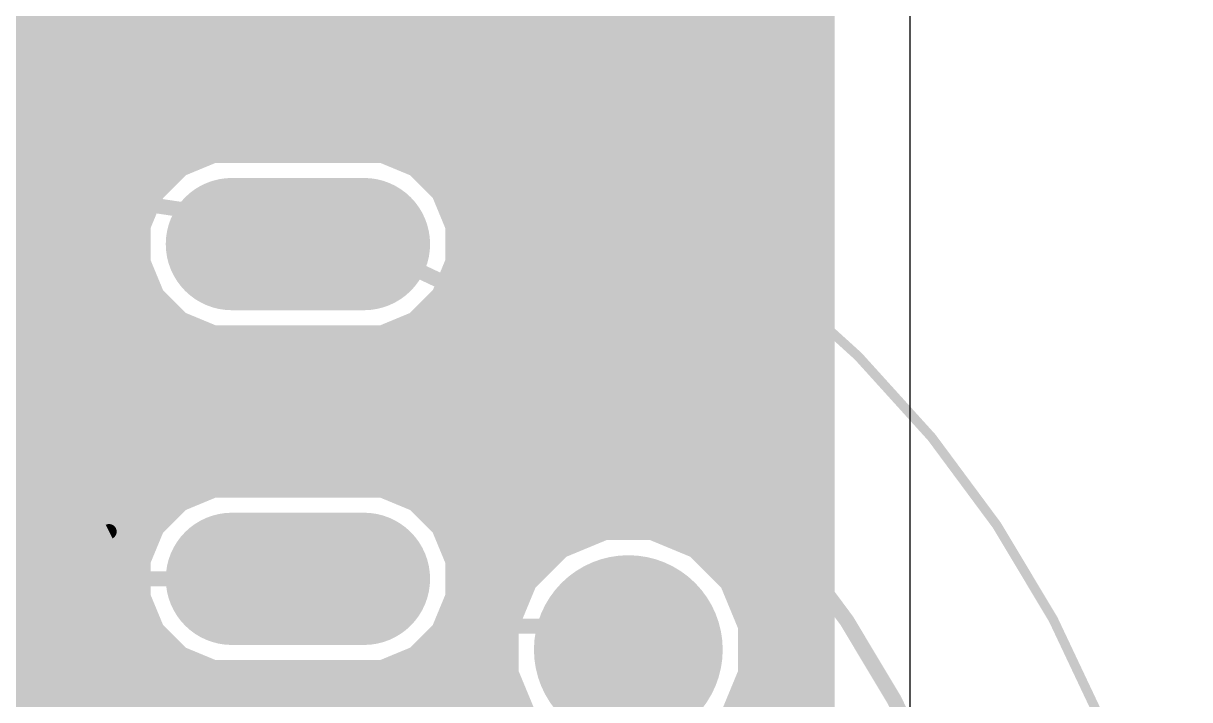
# Model space of a CAD drawing. Extents: x 0 to 39.3, y -1.1 to 59.5.
# Drawn here: x 23.61 to 39.3, y 19.97 to 29.06 of the extents above; entities that cross this region are included whole.
import ezdxf

# ---------------------------------------------------------------- set-up
doc = ezdxf.new("R2010")
doc.units = 0
for name, color, linetype in [('1', 22, 'CONTINUOUS'), ('16', 175, 'CONTINUOUS'), ('17', 82, 'CONTINUOUS'), ('20', 7, 'CONTINUOUS'), ('21', 253, 'CONTINUOUS'), ('51', 253, 'CONTINUOUS')]:
    doc.layers.add(name, color=color, linetype=linetype)

# ---------------------------------------------------------------- blocks, each defined once
blk = doc.blocks.new('LONGP100')
at = {"const_width": 1}
blk.add_lwpolyline([(-0.5, 0), (0.5, 0)], dxfattribs=at)
at = {"const_width": 0.5}
for points in [[(-0.5, 0.25, 1), (-0.5, -0.25)], [(0.5, -0.25, 1), (0.5, 0.25)]]:
    blk.add_lwpolyline(points, format="xyb", dxfattribs=at)
blk = doc.blocks.new('ROUNDP')
at = {"const_width": 0.5}
blk.add_lwpolyline([(0, -0.25, 1), (0, 0.25, 1), (0, -0.25)], format="xyb", dxfattribs=at)

msp = doc.modelspace()

# ---------------------------------------------------------------- linework, layer by layer
at = {"layer": '1'}
for points, const_width in [([(34.3208, 57.5058), (34.3208, 1.2192)], 0.4064), ([(24.4348, 20.5965), (24.4348, 31.7275)], 0.4064), ([(23.876, 31.496), (23.876, 20.828)], 0.3048), ([(24.4348, 29.2608), (34.3208, 29.2608)], 0.4064), ([(24.4348, 28.8544), (34.3208, 28.8544)], 0.4064), ([(24.4348, 28.448), (34.3208, 28.448)], 0.4064), ([(24.4348, 28.0416), (34.3208, 28.0416)], 0.4064), ([(24.4348, 27.6352), (34.3208, 27.6352)], 0.4064), ([(26.1583, 27.3854), (25.6822, 27.1882)], 0.4064), ([(28.4517, 27.3854), (26.1583, 27.3854)], 0.4064), ([(28.9278, 27.1882), (28.4517, 27.3854)], 0.4064), ([(24.4348, 27.2288), (25.7803, 27.2288)], 0.4064), ([(25.6822, 27.1882), (25.3178, 26.8238)], 0.4064), ([(28.8297, 27.2288), (34.3208, 27.2288)], 0.4064), ([(29.2922, 26.8238), (28.9278, 27.1882)], 0.4064), ([(24.4348, 26.8224), (25.3172, 26.8224)], 0.4064), ([(25.3178, 26.8238), (25.1206, 26.3477)], 0.4064), ([(29.4894, 26.3477), (29.2922, 26.8238)], 0.4064), ([(29.2928, 26.8224), (34.3208, 26.8224)], 0.4064), ([(24.4348, 26.416), (25.1489, 26.416)], 0.4064), ([(25.1206, 26.3477), (25.1206, 25.8323)], 0.4064), ([(29.4611, 26.416), (34.3208, 26.416)], 0.4064), ([(29.4894, 25.8323), (29.4894, 26.3477)], 0.4064), ([(24.4348, 26.0096), (25.1206, 26.0096)], 0.4064), ([(29.4894, 26.0096), (34.3208, 26.0096)], 0.4064), ([(25.1206, 25.8323), (25.3178, 25.3562)], 0.4064), ([(29.2922, 25.3562), (29.4894, 25.8323)], 0.4064), ([(24.4348, 25.6032), (25.2155, 25.6032)], 0.4064), ([(29.3945, 25.6032), (34.3208, 25.6032)], 0.4064), ([(25.3178, 25.3562), (25.6822, 24.9918)], 0.4064), ([(28.9278, 24.9918), (29.2922, 25.3562)], 0.4064), ([(24.4348, 25.1968), (25.4772, 25.1968)], 0.4064), ([(29.1328, 25.1968), (34.3208, 25.1968)], 0.4064), ([(25.6822, 24.9918), (26.1583, 24.7946)], 0.4064), ([(28.4517, 24.7946), (28.9278, 24.9918)], 0.4064), ([(24.4348, 24.7904), (34.3208, 24.7904)], 0.4064), ([(26.1583, 24.7946), (28.4517, 24.7946)], 0.4064), ([(24.4348, 24.384), (34.3208, 24.384)], 0.4064), ([(24.4348, 23.9776), (34.3208, 23.9776)], 0.4064), ([(24.4348, 23.5712), (34.3208, 23.5712)], 0.4064), ([(24.4348, 23.1648), (34.3208, 23.1648)], 0.4064), ([(26.1583, 22.8854), (25.6822, 22.6882)], 0.4064), ([(28.4517, 22.8854), (26.1583, 22.8854)], 0.4064), ([(28.9278, 22.6882), (28.4517, 22.8854)], 0.4064), ([(24.4348, 22.7584), (25.8517, 22.7584)], 0.4064), ([(28.7583, 22.7584), (34.3208, 22.7584)], 0.4064), ([(25.6822, 22.6882), (25.3178, 22.3238)], 0.4064), ([(29.2922, 22.3238), (28.9278, 22.6882)], 0.4064), ([(24.4348, 22.352), (25.346, 22.352)], 0.4064), ([(25.3178, 22.3238), (25.1206, 21.8477)], 0.4064), ([(29.264, 22.352), (34.3208, 22.352)], 0.4064), ([(29.4894, 21.8477), (29.2922, 22.3238)], 0.4064), ([(31.4165, 22.3139), (30.8004, 22.0587)], 0.4064), ([(32.0835, 22.3139), (31.4165, 22.3139)], 0.4064), ([(32.6996, 22.0587), (32.0835, 22.3139)], 0.4064), ([(24.4348, 21.9456), (25.1612, 21.9456)], 0.4064), ([(29.4488, 21.9456), (30.6873, 21.9456)], 0.4064), ([(30.8004, 22.0587), (30.3288, 21.5871)], 0.4064), ([(33.1712, 21.5871), (32.6996, 22.0587)], 0.4064), ([(32.8127, 21.9456), (34.3208, 21.9456)], 0.4064), ([(25.1206, 21.8477), (25.1206, 21.3323)], 0.4064), ([(29.4894, 21.3323), (29.4894, 21.8477)], 0.4064), ([(24.4348, 21.5392), (25.1206, 21.5392)], 0.4064), ([(29.4894, 21.5392), (30.309, 21.5392)], 0.4064), ([(30.3288, 21.5871), (30.0736, 20.971)], 0.4064), ([(33.4264, 20.971), (33.1712, 21.5871)], 0.4064), ([(33.191, 21.5392), (34.3208, 21.5392)], 0.4064), ([(25.1206, 21.3323), (25.3178, 20.8562)], 0.4064), ([(29.2922, 20.8562), (29.4894, 21.3323)], 0.4064), ([(24.4348, 21.1328), (25.2032, 21.1328)], 0.4064), ([(29.4068, 21.1328), (30.1406, 21.1328)], 0.4064), ([(33.3594, 21.1328), (34.3208, 21.1328)], 0.4064), ([(25.3178, 20.8562), (25.6822, 20.4918)], 0.4064), ([(28.9278, 20.4918), (29.2922, 20.8562)], 0.4064), ([(30.0736, 20.971), (30.0736, 20.304)], 0.4064), ([(33.4264, 20.304), (33.4264, 20.971)], 0.4064), ([(23.876, 20.828), (21.336, 18.288)], 0.3048), ([(24.4348, 20.7264), (25.4476, 20.7264)], 0.4064), ([(29.1624, 20.7264), (30.0736, 20.7264)], 0.4064), ([(33.4264, 20.7264), (34.3208, 20.7264)], 0.4064), ([(24.1075, 20.2692), (24.4348, 20.5965)], 0.4064), ([(25.6822, 20.4918), (26.1583, 20.2946)], 0.4064), ([(28.4517, 20.2946), (28.9278, 20.4918)], 0.4064), ([(21.5675, 17.7292), (24.1075, 20.2692)], 0.4064), ([(24.1583, 20.32), (26.097, 20.32)], 0.4064), ([(26.1583, 20.2946), (28.4517, 20.2946)], 0.4064), ([(28.513, 20.32), (30.0736, 20.32)], 0.4064), ([(30.0736, 20.304), (30.3288, 19.6879)], 0.4064), ([(33.1712, 19.6879), (33.4264, 20.304)], 0.4064), ([(33.4264, 20.32), (34.3208, 20.32)], 0.4064), ([(23.7519, 19.9136), (30.2353, 19.9136)], 0.4064), ([(33.2647, 19.9136), (34.3208, 19.9136)], 0.4064)]:
    msp.add_lwpolyline(points, dxfattribs=dict(at, const_width=const_width))
for points, const_width in [([(24.4348, 29.3624, 1), (24.4348, 29.1592)], 0.2032), ([(34.3208, 29.1592, 1), (34.3208, 29.3624)], 0.2032), ([(24.4348, 28.956, 1), (24.4348, 28.7528)], 0.2032), ([(34.3208, 28.7528, 1), (34.3208, 28.956)], 0.2032), ([(24.4348, 28.5496, 1), (24.4348, 28.3464)], 0.2032), ([(34.3208, 28.3464, 1), (34.3208, 28.5496)], 0.2032), ([(24.4348, 28.1432, 1), (24.4348, 27.94)], 0.2032), ([(34.3208, 27.94, 1), (34.3208, 28.1432)], 0.2032), ([(24.4348, 27.7368, 1), (24.4348, 27.5336)], 0.2032), ([(34.3208, 27.5336, 1), (34.3208, 27.7368)], 0.2032), ([(26.1583, 27.487, 1), (26.1583, 27.2838)], 0.2032), ([(26.1972, 27.2915, 1), (26.1194, 27.4793)], 0.2032), ([(28.4906, 27.4793, 1), (28.4128, 27.2915)], 0.2032), ([(28.4517, 27.2838, 1), (28.4517, 27.487)], 0.2032), ([(24.4348, 27.3304, 1), (24.4348, 27.1272)], 0.2032), ([(25.6433, 27.2821, 1), (25.7211, 27.0943)], 0.2032), ([(25.7541, 27.1163, 1), (25.6104, 27.26)], 0.2032), ([(25.7803, 27.1272, 1), (25.7803, 27.3304)], 0.2032), ([(28.8297, 27.3304, 1), (28.8297, 27.1272)], 0.2032), ([(28.9996, 27.26, 1), (28.8559, 27.1163)], 0.2032), ([(28.8889, 27.0943, 1), (28.9667, 27.2821)], 0.2032), ([(34.3208, 27.1272, 1), (34.3208, 27.3304)], 0.2032), ([(24.4348, 26.924, 1), (24.4348, 26.7208)], 0.2032), ([(25.246, 26.8956, 1), (25.3897, 26.7519)], 0.2032), ([(25.4117, 26.7849, 1), (25.2239, 26.8627)], 0.2032), ([(25.3172, 26.7208, 1), (25.3172, 26.924)], 0.2032), ([(29.3861, 26.8627, 1), (29.1983, 26.7849)], 0.2032), ([(29.2928, 26.924, 1), (29.2928, 26.7208)], 0.2032), ([(29.2203, 26.7519, 1), (29.364, 26.8956)], 0.2032), ([(34.3208, 26.7208, 1), (34.3208, 26.924)], 0.2032), ([(24.4348, 26.5176, 1), (24.4348, 26.3144)], 0.2032), ([(25.2222, 26.3477, 1), (25.019, 26.3477)], 0.2032), ([(25.1489, 26.3144, 1), (25.1489, 26.5176)], 0.2032), ([(29.4611, 26.5176, 1), (29.4611, 26.3144)], 0.2032), ([(29.591, 26.3477, 1), (29.3878, 26.3477)], 0.2032), ([(34.3208, 26.3144, 1), (34.3208, 26.5176)], 0.2032), ([(25.0267, 26.3866, 1), (25.2145, 26.3088)], 0.2032), ([(29.3955, 26.3088, 1), (29.5833, 26.3866)], 0.2032), ([(24.4348, 26.1112, 1), (24.4348, 25.908)], 0.2032), ([(25.1206, 25.908, 1), (25.1206, 26.1112)], 0.2032), ([(29.4894, 26.1112, 1), (29.4894, 25.908)], 0.2032), ([(34.3208, 25.908, 1), (34.3208, 26.1112)], 0.2032), ([(25.2145, 25.8712, 1), (25.0267, 25.7934)], 0.2032), ([(25.019, 25.8323, 1), (25.2222, 25.8323)], 0.2032), ([(29.3878, 25.8323, 1), (29.591, 25.8323)], 0.2032), ([(29.5833, 25.7934, 1), (29.3955, 25.8712)], 0.2032), ([(24.4348, 25.7048, 1), (24.4348, 25.5016)], 0.2032), ([(25.2155, 25.5016, 1), (25.2155, 25.7048)], 0.2032), ([(29.3945, 25.7048, 1), (29.3945, 25.5016)], 0.2032), ([(34.3208, 25.5016, 1), (34.3208, 25.7048)], 0.2032), ([(25.3897, 25.4281, 1), (25.246, 25.2844)], 0.2032), ([(25.2239, 25.3173, 1), (25.4117, 25.3951)], 0.2032), ([(29.1983, 25.3951, 1), (29.3861, 25.3173)], 0.2032), ([(29.364, 25.2844, 1), (29.2203, 25.4281)], 0.2032), ([(24.4348, 25.2984, 1), (24.4348, 25.0952)], 0.2032), ([(25.4772, 25.0952, 1), (25.4772, 25.2984)], 0.2032), ([(29.1328, 25.2984, 1), (29.1328, 25.0952)], 0.2032), ([(34.3208, 25.0952, 1), (34.3208, 25.2984)], 0.2032), ([(25.7211, 25.0857, 1), (25.6433, 24.8979)], 0.2032), ([(25.6104, 24.92, 1), (25.7541, 25.0637)], 0.2032), ([(28.8559, 25.0637, 1), (28.9996, 24.92)], 0.2032), ([(28.9667, 24.8979, 1), (28.8889, 25.0857)], 0.2032), ([(24.4348, 24.892, 1), (24.4348, 24.6888)], 0.2032), ([(26.1583, 24.8962, 1), (26.1583, 24.693)], 0.2032), ([(26.1194, 24.7007, 1), (26.1972, 24.8885)], 0.2032), ([(28.4128, 24.8885, 1), (28.4906, 24.7007)], 0.2032), ([(28.4517, 24.693, 1), (28.4517, 24.8962)], 0.2032), ([(34.3208, 24.6888, 1), (34.3208, 24.892)], 0.2032), ([(24.4348, 24.4856, 1), (24.4348, 24.2824)], 0.2032), ([(34.3208, 24.2824, 1), (34.3208, 24.4856)], 0.2032), ([(24.4348, 24.0792, 1), (24.4348, 23.876)], 0.2032), ([(34.3208, 23.876, 1), (34.3208, 24.0792)], 0.2032), ([(24.4348, 23.6728, 1), (24.4348, 23.4696)], 0.2032), ([(34.3208, 23.4696, 1), (34.3208, 23.6728)], 0.2032), ([(24.4348, 23.2664, 1), (24.4348, 23.0632)], 0.2032), ([(34.3208, 23.0632, 1), (34.3208, 23.2664)], 0.2032), ([(26.1583, 22.987, 1), (26.1583, 22.7838)], 0.2032), ([(26.1972, 22.7915, 1), (26.1194, 22.9793)], 0.2032), ([(28.4906, 22.9793, 1), (28.4128, 22.7915)], 0.2032), ([(28.4517, 22.7838, 1), (28.4517, 22.987)], 0.2032), ([(24.4348, 22.86, 1), (24.4348, 22.6568)], 0.2032), ([(25.8517, 22.6568, 1), (25.8517, 22.86)], 0.2032), ([(28.7583, 22.86, 1), (28.7583, 22.6568)], 0.2032), ([(34.3208, 22.6568, 1), (34.3208, 22.86)], 0.2032), ([(25.6433, 22.7821, 1), (25.7211, 22.5943)], 0.2032), ([(25.7541, 22.6163, 1), (25.6104, 22.76)], 0.2032), ([(28.9996, 22.76, 1), (28.8559, 22.6163)], 0.2032), ([(28.8889, 22.5943, 1), (28.9667, 22.7821)], 0.2032), ([(24.4348, 22.4536, 1), (24.4348, 22.2504)], 0.2032), ([(25.246, 22.3956, 1), (25.3897, 22.2519)], 0.2032), ([(25.4117, 22.2849, 1), (25.2239, 22.3627)], 0.2032), ([(25.346, 22.2504, 1), (25.346, 22.4536)], 0.2032), ([(29.264, 22.4536, 1), (29.264, 22.2504)], 0.2032), ([(29.3861, 22.3627, 1), (29.1983, 22.2849)], 0.2032), ([(29.2203, 22.2519, 1), (29.364, 22.3956)], 0.2032), ([(31.4165, 22.4155, 1), (31.4165, 22.2123)], 0.2032), ([(31.4554, 22.22, 1), (31.3777, 22.4078)], 0.2032), ([(32.1223, 22.4078, 1), (32.0446, 22.22)], 0.2032), ([(32.0835, 22.2123, 1), (32.0835, 22.4155)], 0.2032), ([(34.3208, 22.2504, 1), (34.3208, 22.4536)], 0.2032), ([(24.4348, 22.0472, 1), (24.4348, 21.844)], 0.2032), ([(25.1612, 21.844, 1), (25.1612, 22.0472)], 0.2032), ([(29.4488, 22.0472, 1), (29.4488, 21.844)], 0.2032), ([(30.6873, 21.844, 1), (30.6873, 22.0472)], 0.2032), ([(30.7615, 22.1525, 1), (30.8393, 21.9648)], 0.2032), ([(30.8722, 21.9868, 1), (30.7286, 22.1305)], 0.2032), ([(32.7714, 22.1305, 1), (32.6278, 21.9868)], 0.2032), ([(32.6607, 21.9648, 1), (32.7385, 22.1525)], 0.2032), ([(32.8127, 22.0472, 1), (32.8127, 21.844)], 0.2032), ([(34.3208, 21.844, 1), (34.3208, 22.0472)], 0.2032), ([(25.2222, 21.8477, 1), (25.019, 21.8477)], 0.2032), ([(25.0267, 21.8866, 1), (25.2145, 21.8088)], 0.2032), ([(29.591, 21.8477, 1), (29.3878, 21.8477)], 0.2032), ([(29.3955, 21.8088, 1), (29.5833, 21.8866)], 0.2032), ([(24.4348, 21.6408, 1), (24.4348, 21.4376)], 0.2032), ([(25.1206, 21.4376, 1), (25.1206, 21.6408)], 0.2032), ([(29.4894, 21.6408, 1), (29.4894, 21.4376)], 0.2032), ([(30.257, 21.6589, 1), (30.4007, 21.5153)], 0.2032), ([(30.4227, 21.5482, 1), (30.2349, 21.626)], 0.2032), ([(30.309, 21.4376, 1), (30.309, 21.6408)], 0.2032), ([(33.265, 21.626, 1), (33.0773, 21.5482)], 0.2032), ([(33.191, 21.6408, 1), (33.191, 21.4376)], 0.2032), ([(33.0993, 21.5153, 1), (33.243, 21.6589)], 0.2032), ([(34.3208, 21.4376, 1), (34.3208, 21.6408)], 0.2032), ([(25.2145, 21.3712, 1), (25.0267, 21.2934)], 0.2032), ([(29.5833, 21.2934, 1), (29.3955, 21.3712)], 0.2032), ([(25.019, 21.3323, 1), (25.2222, 21.3323)], 0.2032), ([(29.3878, 21.3323, 1), (29.591, 21.3323)], 0.2032), ([(24.4348, 21.2344, 1), (24.4348, 21.0312)], 0.2032), ([(25.2032, 21.0312, 1), (25.2032, 21.2344)], 0.2032), ([(29.4068, 21.2344, 1), (29.4068, 21.0312)], 0.2032), ([(30.1406, 21.0312, 1), (30.1406, 21.2344)], 0.2032), ([(33.3594, 21.2344, 1), (33.3594, 21.0312)], 0.2032), ([(34.3208, 21.0312, 1), (34.3208, 21.2344)], 0.2032), ([(25.3897, 20.9281, 1), (25.246, 20.7844)], 0.2032), ([(29.364, 20.7844, 1), (29.2203, 20.9281)], 0.2032), ([(30.1752, 20.971, 1), (29.972, 20.971)], 0.2032), ([(29.9797, 21.0098, 1), (30.1675, 20.9321)], 0.2032), ([(33.528, 20.971, 1), (33.3248, 20.971)], 0.2032), ([(33.3325, 20.9321, 1), (33.5203, 21.0098)], 0.2032), ([(23.7998, 20.828, 1), (23.9522, 20.828)], 0.1524), ([(23.9299, 20.7741, 1), (23.8221, 20.8819)], 0.1524), ([(24.4348, 20.828, 1), (24.4348, 20.6248)], 0.2032), ([(25.2239, 20.8173, 1), (25.4117, 20.8951)], 0.2032), ([(25.4476, 20.6248, 1), (25.4476, 20.828)], 0.2032), ([(29.1624, 20.828, 1), (29.1624, 20.6248)], 0.2032), ([(29.1983, 20.8951, 1), (29.3861, 20.8173)], 0.2032), ([(30.0736, 20.6248, 1), (30.0736, 20.828)], 0.2032), ([(33.4264, 20.828, 1), (33.4264, 20.6248)], 0.2032), ([(34.3208, 20.6248, 1), (34.3208, 20.828)], 0.2032), ([(24.5066, 20.5247, 1), (24.363, 20.6684)], 0.2032), ([(24.3332, 20.5965, 1), (24.5364, 20.5965)], 0.2032), ([(25.7211, 20.5857, 1), (25.6433, 20.3979)], 0.2032), ([(25.6104, 20.42, 1), (25.7541, 20.5637)], 0.2032), ([(28.8559, 20.5637, 1), (28.9996, 20.42)], 0.2032), ([(28.9667, 20.3979, 1), (28.8889, 20.5857)], 0.2032), ([(24.0356, 20.341, 1), (24.1793, 20.1974)], 0.2032), ([(24.1793, 20.1974, 1), (24.0356, 20.341)], 0.2032), ([(24.1583, 20.4216, 1), (24.1583, 20.2184)], 0.2032), ([(26.1583, 20.3962, 1), (26.1583, 20.193)], 0.2032), ([(26.097, 20.2184, 1), (26.097, 20.4216)], 0.2032), ([(26.1194, 20.2007, 1), (26.1972, 20.3885)], 0.2032), ([(28.4128, 20.3885, 1), (28.4906, 20.2007)], 0.2032), ([(28.513, 20.4216, 1), (28.513, 20.2184)], 0.2032), ([(28.4517, 20.193, 1), (28.4517, 20.3962)], 0.2032), ([(30.1675, 20.3429, 1), (29.9797, 20.2652)], 0.2032), ([(29.972, 20.304, 1), (30.1752, 20.304)], 0.2032), ([(30.0736, 20.2184, 1), (30.0736, 20.4216)], 0.2032), ([(33.4264, 20.4216, 1), (33.4264, 20.2184)], 0.2032), ([(33.3248, 20.304, 1), (33.528, 20.304)], 0.2032), ([(33.5203, 20.2652, 1), (33.3325, 20.3429)], 0.2032), ([(34.3208, 20.2184, 1), (34.3208, 20.4216)], 0.2032), ([(23.7519, 20.0152, 1), (23.7519, 19.812)], 0.2032), ([(30.2353, 19.812, 1), (30.2353, 20.0152)], 0.2032), ([(33.2647, 20.0152, 1), (33.2647, 19.812)], 0.2032), ([(34.3208, 19.812, 1), (34.3208, 20.0152)], 0.2032)]:
    msp.add_lwpolyline(points, format="xyb", dxfattribs=dict(at, const_width=const_width))
at = {"layer": '16', "const_width": 0.4064}
for points in [[(34.3208, 57.5058), (34.3208, 1.2192)], [(7.9531, 29.2608), (34.3208, 29.2608)], [(7.7868, 28.8544), (34.3208, 28.8544)], [(7.6185, 28.448), (34.3208, 28.448)], [(7.174, 28.0416), (34.3208, 28.0416)], [(7.4156, 27.6352), (34.3208, 27.6352)], [(26.1583, 27.3854), (25.6822, 27.1882)], [(28.4517, 27.3854), (26.1583, 27.3854)], [(28.9278, 27.1882), (28.4517, 27.3854)], [(22.4797, 27.2288), (25.7803, 27.2288)], [(25.6822, 27.1882), (25.3178, 26.8238)], [(28.8297, 27.2288), (34.3208, 27.2288)], [(29.2922, 26.8238), (28.9278, 27.1882)], [(22.9428, 26.8224), (25.3172, 26.8224)], [(25.3178, 26.8238), (25.1206, 26.3477)], [(29.4894, 26.3477), (29.2922, 26.8238)], [(29.2928, 26.8224), (34.3208, 26.8224)], [(23.1111, 26.416), (25.1489, 26.416)], [(25.1206, 26.3477), (25.1206, 25.8323)], [(29.4611, 26.416), (34.3208, 26.416)], [(29.4894, 25.8323), (29.4894, 26.3477)], [(23.1394, 26.0096), (25.1206, 26.0096)], [(29.4894, 26.0096), (34.3208, 26.0096)], [(25.1206, 25.8323), (25.3178, 25.3562)], [(29.2922, 25.3562), (29.4894, 25.8323)], [(23.0445, 25.6032), (25.2155, 25.6032)], [(29.3945, 25.6032), (34.3208, 25.6032)], [(25.3178, 25.3562), (25.6822, 24.9918)], [(28.9278, 24.9918), (29.2922, 25.3562)], [(22.7828, 25.1968), (25.4772, 25.1968)], [(29.1328, 25.1968), (34.3208, 25.1968)], [(25.6822, 24.9918), (26.1583, 24.7946)], [(28.4517, 24.7946), (28.9278, 24.9918)], [(7.7084, 24.7904), (34.3208, 24.7904)], [(26.1583, 24.7946), (28.4517, 24.7946)], [(7.8512, 24.384), (34.3208, 24.384)], [(7.8673, 23.9776), (34.3208, 23.9776)], [(7.7602, 23.5712), (34.3208, 23.5712)], [(7.4875, 23.1648), (34.3208, 23.1648)], [(26.1583, 22.8854), (25.6822, 22.6882)], [(28.4517, 22.8854), (26.1583, 22.8854)], [(28.9278, 22.6882), (28.4517, 22.8854)], [(22.5161, 22.7584), (25.8517, 22.7584)], [(28.7583, 22.7584), (34.3208, 22.7584)], [(25.6822, 22.6882), (25.3178, 22.3238)], [(29.2922, 22.3238), (28.9278, 22.6882)], [(22.9544, 22.352), (25.346, 22.352)], [(25.3178, 22.3238), (25.1206, 21.8477)], [(29.264, 22.352), (34.3208, 22.352)], [(29.4894, 21.8477), (29.2922, 22.3238)], [(31.4165, 22.3139), (30.8004, 22.0587)], [(32.0835, 22.3139), (31.4165, 22.3139)], [(32.6996, 22.0587), (32.0835, 22.3139)], [(23.1439, 21.9456), (25.1612, 21.9456)], [(29.4488, 21.9456), (30.6873, 21.9456)], [(30.8004, 22.0587), (30.3288, 21.5871)], [(33.1712, 21.5871), (32.6996, 22.0587)], [(32.8127, 21.9456), (34.3208, 21.9456)], [(25.1206, 21.8477), (25.1206, 21.3323)], [(29.4894, 21.3323), (29.4894, 21.8477)], [(21.0268, 21.5392), (25.1206, 21.5392)], [(29.4894, 21.5392), (30.309, 21.5392)], [(30.3288, 21.5871), (30.0736, 20.971)], [(33.4264, 20.971), (33.1712, 21.5871)], [(33.191, 21.5392), (34.3208, 21.5392)], [(25.1206, 21.3323), (25.3178, 20.8562)], [(29.2922, 20.8562), (29.4894, 21.3323)], [(23.1109, 21.1328), (25.2032, 21.1328)], [(29.4068, 21.1328), (30.1406, 21.1328)], [(33.3594, 21.1328), (34.3208, 21.1328)], [(25.3178, 20.8562), (25.6822, 20.4918)], [(28.9278, 20.4918), (29.2922, 20.8562)], [(30.0736, 20.971), (30.0736, 20.304)], [(33.4264, 20.304), (33.4264, 20.971)], [(22.8805, 20.7264), (25.4476, 20.7264)], [(29.1624, 20.7264), (30.0736, 20.7264)], [(33.4264, 20.7264), (34.3208, 20.7264)], [(25.6822, 20.4918), (26.1583, 20.2946)], [(28.4517, 20.2946), (28.9278, 20.4918)], [(22.2917, 20.32), (26.097, 20.32)], [(26.1583, 20.2946), (28.4517, 20.2946)], [(28.513, 20.32), (30.0736, 20.32)], [(30.0736, 20.304), (30.3288, 19.6879)], [(33.1712, 19.6879), (33.4264, 20.304)], [(33.4264, 20.32), (34.3208, 20.32)], [(18.0247, 19.9136), (30.2353, 19.9136)], [(33.2647, 19.9136), (34.3208, 19.9136)]]:
    msp.add_lwpolyline(points, dxfattribs=at)
at = {"layer": '16', "const_width": 0.2032}
for points in [[(34.3208, 29.1592, 1), (34.3208, 29.3624)], [(34.3208, 28.7528, 1), (34.3208, 28.956)], [(34.3208, 28.3464, 1), (34.3208, 28.5496)], [(34.3208, 27.94, 1), (34.3208, 28.1432)], [(34.3208, 27.5336, 1), (34.3208, 27.7368)], [(26.1583, 27.487, 1), (26.1583, 27.2838)], [(26.1972, 27.2915, 1), (26.1194, 27.4793)], [(28.4906, 27.4793, 1), (28.4128, 27.2915)], [(28.4517, 27.2838, 1), (28.4517, 27.487)], [(25.6433, 27.2821, 1), (25.7211, 27.0943)], [(25.7541, 27.1163, 1), (25.6104, 27.26)], [(25.7803, 27.1272, 1), (25.7803, 27.3304)], [(28.8297, 27.3304, 1), (28.8297, 27.1272)], [(28.9996, 27.26, 1), (28.8559, 27.1163)], [(28.8889, 27.0943, 1), (28.9667, 27.2821)], [(34.3208, 27.1272, 1), (34.3208, 27.3304)], [(25.246, 26.8956, 1), (25.3897, 26.7519)], [(25.4117, 26.7849, 1), (25.2239, 26.8627)], [(25.3172, 26.7208, 1), (25.3172, 26.924)], [(29.3861, 26.8627, 1), (29.1983, 26.7849)], [(29.2928, 26.924, 1), (29.2928, 26.7208)], [(29.2203, 26.7519, 1), (29.364, 26.8956)], [(34.3208, 26.7208, 1), (34.3208, 26.924)], [(25.2222, 26.3477, 1), (25.019, 26.3477)], [(25.1489, 26.3144, 1), (25.1489, 26.5176)], [(29.4611, 26.5176, 1), (29.4611, 26.3144)], [(29.591, 26.3477, 1), (29.3878, 26.3477)], [(34.3208, 26.3144, 1), (34.3208, 26.5176)], [(25.0267, 26.3866, 1), (25.2145, 26.3088)], [(29.3955, 26.3088, 1), (29.5833, 26.3866)], [(25.1206, 25.908, 1), (25.1206, 26.1112)], [(29.4894, 26.1112, 1), (29.4894, 25.908)], [(34.3208, 25.908, 1), (34.3208, 26.1112)], [(25.2145, 25.8712, 1), (25.0267, 25.7934)], [(25.019, 25.8323, 1), (25.2222, 25.8323)], [(29.3878, 25.8323, 1), (29.591, 25.8323)], [(29.5833, 25.7934, 1), (29.3955, 25.8712)], [(25.2155, 25.5016, 1), (25.2155, 25.7048)], [(29.3945, 25.7048, 1), (29.3945, 25.5016)], [(34.3208, 25.5016, 1), (34.3208, 25.7048)], [(25.3897, 25.4281, 1), (25.246, 25.2844)], [(25.2239, 25.3173, 1), (25.4117, 25.3951)], [(29.1983, 25.3951, 1), (29.3861, 25.3173)], [(29.364, 25.2844, 1), (29.2203, 25.4281)], [(25.4772, 25.0952, 1), (25.4772, 25.2984)], [(29.1328, 25.2984, 1), (29.1328, 25.0952)], [(34.3208, 25.0952, 1), (34.3208, 25.2984)], [(25.7211, 25.0857, 1), (25.6433, 24.8979)], [(25.6104, 24.92, 1), (25.7541, 25.0637)], [(28.8559, 25.0637, 1), (28.9996, 24.92)], [(28.9667, 24.8979, 1), (28.8889, 25.0857)], [(26.1583, 24.8962, 1), (26.1583, 24.693)], [(26.1194, 24.7007, 1), (26.1972, 24.8885)], [(28.4128, 24.8885, 1), (28.4906, 24.7007)], [(28.4517, 24.693, 1), (28.4517, 24.8962)], [(34.3208, 24.6888, 1), (34.3208, 24.892)], [(34.3208, 24.2824, 1), (34.3208, 24.4856)], [(34.3208, 23.876, 1), (34.3208, 24.0792)], [(34.3208, 23.4696, 1), (34.3208, 23.6728)], [(34.3208, 23.0632, 1), (34.3208, 23.2664)], [(26.1583, 22.987, 1), (26.1583, 22.7838)], [(26.1972, 22.7915, 1), (26.1194, 22.9793)], [(28.4906, 22.9793, 1), (28.4128, 22.7915)], [(28.4517, 22.7838, 1), (28.4517, 22.987)], [(25.8517, 22.6568, 1), (25.8517, 22.86)], [(28.7583, 22.86, 1), (28.7583, 22.6568)], [(34.3208, 22.6568, 1), (34.3208, 22.86)], [(25.6433, 22.7821, 1), (25.7211, 22.5943)], [(25.7541, 22.6163, 1), (25.6104, 22.76)], [(28.9996, 22.76, 1), (28.8559, 22.6163)], [(28.8889, 22.5943, 1), (28.9667, 22.7821)], [(25.246, 22.3956, 1), (25.3897, 22.2519)], [(25.4117, 22.2849, 1), (25.2239, 22.3627)], [(25.346, 22.2504, 1), (25.346, 22.4536)], [(29.264, 22.4536, 1), (29.264, 22.2504)], [(29.3861, 22.3627, 1), (29.1983, 22.2849)], [(29.2203, 22.2519, 1), (29.364, 22.3956)], [(31.4165, 22.4155, 1), (31.4165, 22.2123)], [(31.4554, 22.22, 1), (31.3777, 22.4078)], [(32.1223, 22.4078, 1), (32.0446, 22.22)], [(32.0835, 22.2123, 1), (32.0835, 22.4155)], [(34.3208, 22.2504, 1), (34.3208, 22.4536)], [(25.1612, 21.844, 1), (25.1612, 22.0472)], [(29.4488, 22.0472, 1), (29.4488, 21.844)], [(30.6873, 21.844, 1), (30.6873, 22.0472)], [(30.7615, 22.1525, 1), (30.8393, 21.9648)], [(30.8722, 21.9868, 1), (30.7286, 22.1305)], [(32.7714, 22.1305, 1), (32.6278, 21.9868)], [(32.6607, 21.9648, 1), (32.7385, 22.1525)], [(32.8127, 22.0472, 1), (32.8127, 21.844)], [(34.3208, 21.844, 1), (34.3208, 22.0472)], [(25.2222, 21.8477, 1), (25.019, 21.8477)], [(25.0267, 21.8866, 1), (25.2145, 21.8088)], [(29.591, 21.8477, 1), (29.3878, 21.8477)], [(29.3955, 21.8088, 1), (29.5833, 21.8866)], [(25.1206, 21.4376, 1), (25.1206, 21.6408)], [(29.4894, 21.6408, 1), (29.4894, 21.4376)], [(30.257, 21.6589, 1), (30.4007, 21.5153)], [(30.4227, 21.5482, 1), (30.2349, 21.626)], [(30.309, 21.4376, 1), (30.309, 21.6408)], [(33.265, 21.626, 1), (33.0773, 21.5482)], [(33.191, 21.6408, 1), (33.191, 21.4376)], [(33.0993, 21.5153, 1), (33.243, 21.6589)], [(34.3208, 21.4376, 1), (34.3208, 21.6408)], [(25.2145, 21.3712, 1), (25.0267, 21.2934)], [(29.5833, 21.2934, 1), (29.3955, 21.3712)], [(25.019, 21.3323, 1), (25.2222, 21.3323)], [(29.3878, 21.3323, 1), (29.591, 21.3323)], [(25.2032, 21.0312, 1), (25.2032, 21.2344)], [(29.4068, 21.2344, 1), (29.4068, 21.0312)], [(30.1406, 21.0312, 1), (30.1406, 21.2344)], [(33.3594, 21.2344, 1), (33.3594, 21.0312)], [(34.3208, 21.0312, 1), (34.3208, 21.2344)], [(25.3897, 20.9281, 1), (25.246, 20.7844)], [(29.364, 20.7844, 1), (29.2203, 20.9281)], [(30.1752, 20.971, 1), (29.972, 20.971)], [(29.9797, 21.0098, 1), (30.1675, 20.9321)], [(33.528, 20.971, 1), (33.3248, 20.971)], [(33.3325, 20.9321, 1), (33.5203, 21.0098)], [(25.2239, 20.8173, 1), (25.4117, 20.8951)], [(25.4476, 20.6248, 1), (25.4476, 20.828)], [(29.1624, 20.828, 1), (29.1624, 20.6248)], [(29.1983, 20.8951, 1), (29.3861, 20.8173)], [(30.0736, 20.6248, 1), (30.0736, 20.828)], [(33.4264, 20.828, 1), (33.4264, 20.6248)], [(34.3208, 20.6248, 1), (34.3208, 20.828)], [(25.7211, 20.5857, 1), (25.6433, 20.3979)], [(25.6104, 20.42, 1), (25.7541, 20.5637)], [(28.8559, 20.5637, 1), (28.9996, 20.42)], [(28.9667, 20.3979, 1), (28.8889, 20.5857)], [(26.1583, 20.3962, 1), (26.1583, 20.193)], [(26.097, 20.2184, 1), (26.097, 20.4216)], [(26.1194, 20.2007, 1), (26.1972, 20.3885)], [(28.4128, 20.3885, 1), (28.4906, 20.2007)], [(28.513, 20.4216, 1), (28.513, 20.2184)], [(28.4517, 20.193, 1), (28.4517, 20.3962)], [(30.1675, 20.3429, 1), (29.9797, 20.2652)], [(29.972, 20.304, 1), (30.1752, 20.304)], [(30.0736, 20.2184, 1), (30.0736, 20.4216)], [(33.4264, 20.4216, 1), (33.4264, 20.2184)], [(33.3248, 20.304, 1), (33.528, 20.304)], [(33.5203, 20.2652, 1), (33.3325, 20.3429)], [(34.3208, 20.2184, 1), (34.3208, 20.4216)], [(30.2353, 19.812, 1), (30.2353, 20.0152)], [(33.2647, 20.0152, 1), (33.2647, 19.812)], [(34.3208, 19.812, 1), (34.3208, 20.0152)]]:
    msp.add_lwpolyline(points, format="xyb", dxfattribs=at)
at = {"layer": '20'}
msp.add_line((35.54, 0), (35.54, 58.725), dxfattribs=at)
at = {"layer": '21', "const_width": 0.2032}
for points in [[(29.718, 27.94), (18.542, 27.94)], [(29.718, 27.94), (29.718, 20.955)], [(31.75, 20.955), (29.718, 20.955)], [(31.75, 18.034), (31.75, 20.955)]]:
    msp.add_lwpolyline(points, dxfattribs=at)
at = {"layer": '21', "const_width": 0.1016}
for points in [[(29.7688, 27.94, 1), (29.6672, 27.94)], [(29.718, 27.8892, 1), (29.718, 27.9908)], [(29.718, 21.0058, 1), (29.718, 20.9042)], [(31.8008, 20.955, 1), (31.6992, 20.955)], [(31.75, 20.9042, 1), (31.75, 21.0058)], [(29.6672, 20.955, 1), (29.7688, 20.955)]]:
    msp.add_lwpolyline(points, format="xyb", dxfattribs=at)
at = {"layer": '51'}
for points, const_width in [([(24.23, -1.0383, 1), (24.23, 28.9783, 1), (24.23, -1.0383)], 0.127), ([(24.13, 1.27, 1), (24.13, 26.67, 1), (24.13, 1.27)], 0.2032), ([(24.7877, 22.1796, 1), (24.7423, 22.2704)], 0.1016), ([(24.765, 21.6408, 1), (24.765, 21.5392)], 0.1016), ([(26.035, 21.5392, 1), (26.035, 21.6408)], 0.1016)]:
    msp.add_lwpolyline(points, format="xyb", dxfattribs=dict(at, const_width=const_width))
at = {"layer": '51', "const_width": 0.2032}
for points in [[(23.495, 21.59), (24.765, 22.225)], [(24.765, 21.59), (26.035, 21.59)]]:
    msp.add_lwpolyline(points, dxfattribs=at)

# ---------------------------------------------------------------- block references
at = {"layer": '17'}
for name, p, xscale, yscale in [('LONGP100', (27.305, 26.09), 1.778, 1.778), ('LONGP100', (27.305, 26.09), 1.778, 1.778), ('LONGP100', (27.305, 21.59), 1.778, 1.778), ('LONGP100', (27.305, 21.59), 1.778, 1.778), ('ROUNDP', (31.75, 20.6375), 2.54, 2.54), ('ROUNDP', (31.75, 20.6375), 2.54, 2.54)]:
    msp.add_blockref(name, p, dxfattribs=dict(at, xscale=xscale, yscale=yscale))

doc.saveas('drawing.dxf')
